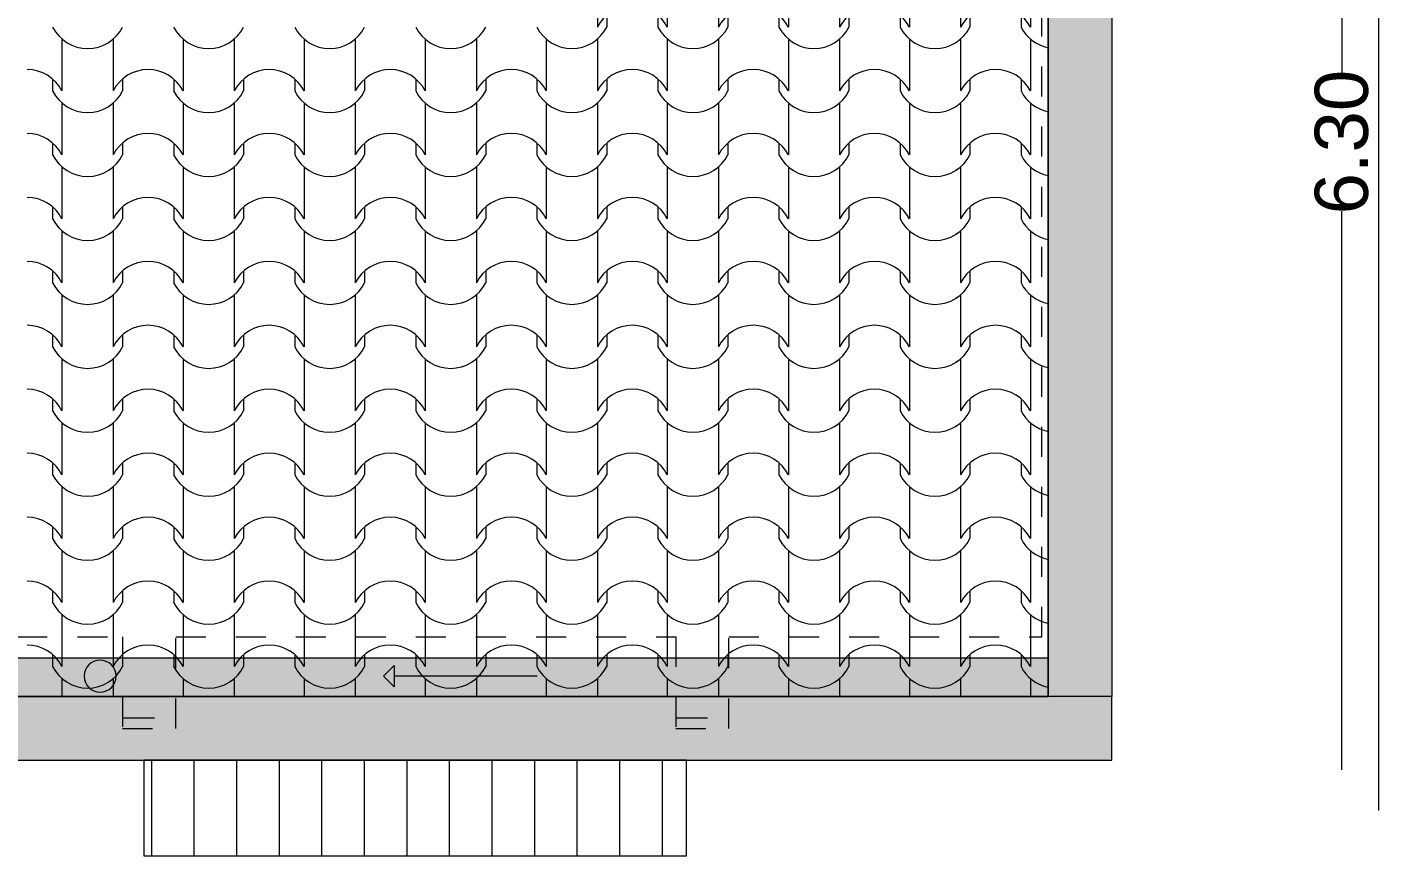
# Model space of a CAD drawing. Header units: feet. Extents: x 2791058 to 2855058, y -67651 to -26651.
# Drawn here: x 2832268 to 2838622, y -56573 to -52675 of the extents above; entities that cross this region are included whole.
import ezdxf

# ---------------------------------------------------------------- set-up
doc = ezdxf.new("R2010")
doc.units = ezdxf.units.FT
doc.header["$MEASUREMENT"] = 0
doc.linetypes.add('Dashed', pattern=[282.222223, 141.111112, -141.111112])
doc.linetypes.add('Long Dashed', pattern=[529.166651, 317.499995, -211.666656])
for name, color, linetype in [('Dimensioning - General', 7, 'Continuous'), ('Exterior walls', 7, 'Continuous'), ('Shell - Roof', 7, 'Continuous')]:
    doc.layers.add(name, color=color, linetype=linetype)
for name, color, linetype, lineweight in [('Exterior walls_Pen_No__1', 7, 'Continuous', 0), ('Model Unit - Zone_Pen_No__1', 7, 'Continuous', 0), ('Shell - Roof_Pen_No__1', 7, 'Continuous', 0), ('Shell - Roof_Pen_No__21', 7, 'Continuous', 0), ('Structural - Bearing_Pen_No__1', 7, 'Continuous', 0), ('Structural - Bearing_Pen_No__13', 54, 'Continuous', 0)]:
    doc.layers.add(name, color=color, linetype=linetype, lineweight=lineweight)
for name, color, linetype, lineweight, true_color in [('Exterior walls_Pen_No__85', 7, 'Continuous', 0, 0x80c2ff), ('Structural - Bearing_Pen_No__62', 7, 'Continuous', 0, 0xaaaaaa), ('Structural - Bearing_Pen_No__82', 7, 'Continuous', 0, 0xaaaaaa)]:
    doc.layers.add(name, color=color, linetype=linetype, lineweight=lineweight, true_color=true_color)
doc.styles.add('GENERATED_STYLE_2', font='arial.ttf')

# ---------------------------------------------------------------- blocks, each defined once
blk = doc.blocks.new('*X7', base_point=(2247653.8, -76425))
at = {"layer": 'Structural - Bearing_Pen_No__62', "color": 253, "linetype": 'Continuous', "lineweight": 0, "true_color": 0xaaaaaa}
for p, q in [((2834948.4, -52553.5), (2834948.4, -52675.4)), ((2835276.8, -52553.5), (2835276.8, -52675.4)), ((2835517.3, -52553.5), (2835517.3, -52675.4)), ((2835845.8, -52553.5), (2835845.8, -52675.4)), ((2836086.3, -52553.5), (2836086.3, -52675.4)), ((2836414.8, -52553.5), (2836414.8, -52675.4)), ((2836655.2, -52553.5), (2836655.2, -52675.4)), ((2836983.7, -52553.5), (2836983.7, -52675.4)), ((2834992.4, -52619.4), (2834992.4, -52675.4)), ((2835232.8, -52619.4), (2835232.8, -52675.4)), ((2835561.3, -52619.4), (2835561.3, -52675.4)), ((2835801.8, -52619.4), (2835801.8, -52675.4)), ((2836130.3, -52619.4), (2836130.3, -52675.4)), ((2836370.8, -52619.4), (2836370.8, -52675.4)), ((2836699.2, -52619.4), (2836699.2, -52675.4)), ((2836939.7, -52619.4), (2836939.7, -52675.4)), ((2832432, -52732.2), (2832432, -52854.2)), ((2832672.5, -52732.2), (2832672.5, -52854.2)), ((2833001, -52732.2), (2833001, -52854.2)), ((2833241.5, -52732.2), (2833241.5, -52854.2)), ((2833570, -52732.2), (2833570, -52854.2)), ((2833810.4, -52732.2), (2833810.4, -52854.2)), ((2834138.9, -52732.2), (2834138.9, -52854.2)), ((2834379.4, -52732.2), (2834379.4, -52854.2)), ((2834707.9, -52732.2), (2834707.9, -52854.2)), ((2834948.4, -52732.2), (2834948.4, -52854.2)), ((2835276.8, -52732.2), (2835276.8, -52854.2)), ((2835517.3, -52732.2), (2835517.3, -52854.2)), ((2835845.8, -52732.2), (2835845.8, -52854.2)), ((2836086.3, -52732.2), (2836086.3, -52854.2)), ((2836414.8, -52732.2), (2836414.8, -52854.2)), ((2836655.2, -52732.2), (2836655.2, -52854.2)), ((2836983.7, -52732.2), (2836983.7, -52854.2)), ((2832432, -52854.2), (2832432, -52976.1)), ((2832672.5, -52854.2), (2832672.5, -52976.1)), ((2833001, -52854.2), (2833001, -52976.1)), ((2833241.5, -52854.2), (2833241.5, -52976.1)), ((2833570, -52854.2), (2833570, -52976.1)), ((2833810.4, -52854.2), (2833810.4, -52976.1)), ((2834138.9, -52854.2), (2834138.9, -52976.1)), ((2834379.4, -52854.2), (2834379.4, -52976.1)), ((2834707.9, -52854.2), (2834707.9, -52976.1)), ((2834948.4, -52854.2), (2834948.4, -52976.1)), ((2835276.8, -52854.2), (2835276.8, -52976.1)), ((2835517.3, -52854.2), (2835517.3, -52976.1)), ((2835845.8, -52854.2), (2835845.8, -52976.1)), ((2836086.3, -52854.2), (2836086.3, -52976.1)), ((2836414.8, -52854.2), (2836414.8, -52976.1)), ((2836655.2, -52854.2), (2836655.2, -52976.1)), ((2836983.7, -52854.2), (2836983.7, -52976.1)), ((2832388, -52920.1), (2832388, -52976.1)), ((2832716.5, -52920.1), (2832716.5, -52976.1)), ((2832957, -52920.1), (2832957, -52976.1)), ((2833285.5, -52920.1), (2833285.5, -52976.1)), ((2833526, -52920.1), (2833526, -52976.1)), ((2833854.4, -52920.1), (2833854.4, -52976.1)), ((2834094.9, -52920.1), (2834094.9, -52976.1)), ((2834423.4, -52920.1), (2834423.4, -52976.1)), ((2834663.9, -52920.1), (2834663.9, -52976.1)), ((2834992.4, -52920.1), (2834992.4, -52976.1)), ((2835232.8, -52920.1), (2835232.8, -52976.1)), ((2835561.3, -52920.1), (2835561.3, -52976.1)), ((2835801.8, -52920.1), (2835801.8, -52976.1)), ((2836130.3, -52920.1), (2836130.3, -52976.1)), ((2836370.8, -52920.1), (2836370.8, -52976.1)), ((2836699.2, -52920.1), (2836699.2, -52976.1)), ((2836939.7, -52920.1), (2836939.7, -52976.1)), ((2832432, -53032.9), (2832432, -53154.9)), ((2832672.5, -53032.9), (2832672.5, -53154.9)), ((2833001, -53032.9), (2833001, -53154.9)), ((2833241.5, -53032.9), (2833241.5, -53154.9)), ((2833570, -53032.9), (2833570, -53154.9)), ((2833810.4, -53032.9), (2833810.4, -53154.9)), ((2834138.9, -53032.9), (2834138.9, -53154.9)), ((2834379.4, -53032.9), (2834379.4, -53154.9)), ((2834707.9, -53032.9), (2834707.9, -53154.9)), ((2834948.4, -53032.9), (2834948.4, -53154.9)), ((2835276.8, -53032.9), (2835276.8, -53154.9)), ((2835517.3, -53032.9), (2835517.3, -53154.9)), ((2835845.8, -53032.9), (2835845.8, -53154.9)), ((2836086.3, -53032.9), (2836086.3, -53154.9)), ((2836414.8, -53032.9), (2836414.8, -53154.9)), ((2836655.2, -53032.9), (2836655.2, -53154.9)), ((2836983.7, -53032.9), (2836983.7, -53154.9)), ((2832432, -53154.9), (2832432, -53276.8)), ((2832672.5, -53154.9), (2832672.5, -53276.8)), ((2833001, -53154.9), (2833001, -53276.8)), ((2833241.5, -53154.9), (2833241.5, -53276.8)), ((2833570, -53154.9), (2833570, -53276.8)), ((2833810.4, -53154.9), (2833810.4, -53276.8)), ((2834138.9, -53154.9), (2834138.9, -53276.8)), ((2834379.4, -53154.9), (2834379.4, -53276.8)), ((2834707.9, -53154.9), (2834707.9, -53276.8)), ((2834948.4, -53154.9), (2834948.4, -53276.8)), ((2835276.8, -53154.9), (2835276.8, -53276.8)), ((2835517.3, -53154.9), (2835517.3, -53276.8)), ((2835845.8, -53154.9), (2835845.8, -53276.8)), ((2836086.3, -53154.9), (2836086.3, -53276.8)), ((2836414.8, -53154.9), (2836414.8, -53276.8)), ((2836655.2, -53154.9), (2836655.2, -53276.8)), ((2836983.7, -53154.9), (2836983.7, -53276.8)), ((2832388, -53220.7), (2832388, -53276.8)), ((2832716.5, -53220.7), (2832716.5, -53276.8)), ((2832957, -53220.7), (2832957, -53276.8)), ((2833285.5, -53220.7), (2833285.5, -53276.8)), ((2833526, -53220.7), (2833526, -53276.8)), ((2833854.4, -53220.7), (2833854.4, -53276.8)), ((2834094.9, -53220.7), (2834094.9, -53276.8)), ((2834423.4, -53220.7), (2834423.4, -53276.8)), ((2834663.9, -53220.7), (2834663.9, -53276.8)), ((2834992.4, -53220.7), (2834992.4, -53276.8)), ((2835232.8, -53220.7), (2835232.8, -53276.8)), ((2835561.3, -53220.7), (2835561.3, -53276.8)), ((2835801.8, -53220.7), (2835801.8, -53276.8)), ((2836130.3, -53220.7), (2836130.3, -53276.8)), ((2836370.8, -53220.7), (2836370.8, -53276.8)), ((2836699.2, -53220.7), (2836699.2, -53276.8)), ((2836939.7, -53220.7), (2836939.7, -53276.8)), ((2832432, -53333.6), (2832432, -53455.5)), ((2832672.5, -53333.6), (2832672.5, -53455.5)), ((2833001, -53333.6), (2833001, -53455.5)), ((2833241.5, -53333.6), (2833241.5, -53455.5)), ((2833570, -53333.6), (2833570, -53455.5)), ((2833810.4, -53333.6), (2833810.4, -53455.5)), ((2834138.9, -53333.6), (2834138.9, -53455.5)), ((2834379.4, -53333.6), (2834379.4, -53455.5)), ((2834707.9, -53333.6), (2834707.9, -53455.5)), ((2834948.4, -53333.6), (2834948.4, -53455.5)), ((2835276.8, -53333.6), (2835276.8, -53455.5)), ((2835517.3, -53333.6), (2835517.3, -53455.5)), ((2835845.8, -53333.6), (2835845.8, -53455.5)), ((2836086.3, -53333.6), (2836086.3, -53455.5)), ((2836414.8, -53333.6), (2836414.8, -53455.5)), ((2836655.2, -53333.6), (2836655.2, -53455.5)), ((2836983.7, -53333.6), (2836983.7, -53455.5)), ((2832432, -53455.5), (2832432, -53577.5)), ((2832672.5, -53455.5), (2832672.5, -53577.5)), ((2833001, -53455.5), (2833001, -53577.5)), ((2833241.5, -53455.5), (2833241.5, -53577.5)), ((2833570, -53455.5), (2833570, -53577.5)), ((2833810.4, -53455.5), (2833810.4, -53577.5)), ((2834138.9, -53455.5), (2834138.9, -53577.5)), ((2834379.4, -53455.5), (2834379.4, -53577.5)), ((2834707.9, -53455.5), (2834707.9, -53577.5)), ((2834948.4, -53455.5), (2834948.4, -53577.5)), ((2835276.8, -53455.5), (2835276.8, -53577.5)), ((2835517.3, -53455.5), (2835517.3, -53577.5)), ((2835845.8, -53455.5), (2835845.8, -53577.5)), ((2836086.3, -53455.5), (2836086.3, -53577.5)), ((2836414.8, -53455.5), (2836414.8, -53577.5)), ((2836655.2, -53455.5), (2836655.2, -53577.5)), ((2836983.7, -53455.5), (2836983.7, -53577.5)), ((2832388, -53521.4), (2832388, -53577.5)), ((2832716.5, -53521.4), (2832716.5, -53577.5)), ((2832957, -53521.4), (2832957, -53577.5)), ((2833285.5, -53521.4), (2833285.5, -53577.5)), ((2833526, -53521.4), (2833526, -53577.5)), ((2833854.4, -53521.4), (2833854.4, -53577.5)), ((2834094.9, -53521.4), (2834094.9, -53577.5)), ((2834423.4, -53521.4), (2834423.4, -53577.5)), ((2834663.9, -53521.4), (2834663.9, -53577.5)), ((2834992.4, -53521.4), (2834992.4, -53577.5)), ((2835232.8, -53521.4), (2835232.8, -53577.5)), ((2835561.3, -53521.4), (2835561.3, -53577.5)), ((2835801.8, -53521.4), (2835801.8, -53577.5)), ((2836130.3, -53521.4), (2836130.3, -53577.5)), ((2836370.8, -53521.4), (2836370.8, -53577.5)), ((2836699.2, -53521.4), (2836699.2, -53577.5)), ((2836939.7, -53521.4), (2836939.7, -53577.5)), ((2832432, -53634.3), (2832432, -53756.2)), ((2832672.5, -53634.3), (2832672.5, -53756.2)), ((2833001, -53634.3), (2833001, -53756.2)), ((2833241.5, -53634.3), (2833241.5, -53756.2)), ((2833570, -53634.3), (2833570, -53756.2)), ((2833810.4, -53634.3), (2833810.4, -53756.2)), ((2834138.9, -53634.3), (2834138.9, -53756.2)), ((2834379.4, -53634.3), (2834379.4, -53756.2)), ((2834707.9, -53634.3), (2834707.9, -53756.2)), ((2834948.4, -53634.3), (2834948.4, -53756.2)), ((2835276.8, -53634.3), (2835276.8, -53756.2)), ((2835517.3, -53634.3), (2835517.3, -53756.2)), ((2835845.8, -53634.3), (2835845.8, -53756.2)), ((2836086.3, -53634.3), (2836086.3, -53756.2)), ((2836414.8, -53634.3), (2836414.8, -53756.2)), ((2836655.2, -53634.3), (2836655.2, -53756.2)), ((2836983.7, -53634.3), (2836983.7, -53756.2)), ((2832432, -53756.2), (2832432, -53878.1)), ((2832672.5, -53756.2), (2832672.5, -53878.1)), ((2833001, -53756.2), (2833001, -53878.1)), ((2833241.5, -53756.2), (2833241.5, -53878.1)), ((2833570, -53756.2), (2833570, -53878.1)), ((2833810.4, -53756.2), (2833810.4, -53878.1)), ((2834138.9, -53756.2), (2834138.9, -53878.1)), ((2834379.4, -53756.2), (2834379.4, -53878.1)), ((2834707.9, -53756.2), (2834707.9, -53878.1)), ((2834948.4, -53756.2), (2834948.4, -53878.1)), ((2835276.8, -53756.2), (2835276.8, -53878.1)), ((2835517.3, -53756.2), (2835517.3, -53878.1)), ((2835845.8, -53756.2), (2835845.8, -53878.1)), ((2836086.3, -53756.2), (2836086.3, -53878.1)), ((2836414.8, -53756.2), (2836414.8, -53878.1)), ((2836655.2, -53756.2), (2836655.2, -53878.1)), ((2836983.7, -53756.2), (2836983.7, -53878.1)), ((2832388, -53822.1), (2832388, -53878.1)), ((2832716.5, -53822.1), (2832716.5, -53878.1)), ((2832957, -53822.1), (2832957, -53878.1)), ((2833285.5, -53822.1), (2833285.5, -53878.1)), ((2833526, -53822.1), (2833526, -53878.1)), ((2833854.4, -53822.1), (2833854.4, -53878.1)), ((2834094.9, -53822.1), (2834094.9, -53878.1)), ((2834423.4, -53822.1), (2834423.4, -53878.1)), ((2834663.9, -53822.1), (2834663.9, -53878.1)), ((2834992.4, -53822.1), (2834992.4, -53878.1)), ((2835232.8, -53822.1), (2835232.8, -53878.1)), ((2835561.3, -53822.1), (2835561.3, -53878.1)), ((2835801.8, -53822.1), (2835801.8, -53878.1)), ((2836130.3, -53822.1), (2836130.3, -53878.1)), ((2836370.8, -53822.1), (2836370.8, -53878.1)), ((2836699.2, -53822.1), (2836699.2, -53878.1)), ((2836939.7, -53822.1), (2836939.7, -53878.1)), ((2832432, -53934.9), (2832432, -54056.9)), ((2832672.5, -53934.9), (2832672.5, -54056.9)), ((2833001, -53934.9), (2833001, -54056.9)), ((2833241.5, -53934.9), (2833241.5, -54056.9)), ((2833570, -53934.9), (2833570, -54056.9)), ((2833810.4, -53934.9), (2833810.4, -54056.9)), ((2834138.9, -53934.9), (2834138.9, -54056.9)), ((2834379.4, -53934.9), (2834379.4, -54056.9)), ((2834707.9, -53934.9), (2834707.9, -54056.9)), ((2834948.4, -53934.9), (2834948.4, -54056.9)), ((2835276.8, -53934.9), (2835276.8, -54056.9)), ((2835517.3, -53934.9), (2835517.3, -54056.9)), ((2835845.8, -53934.9), (2835845.8, -54056.9)), ((2836086.3, -53934.9), (2836086.3, -54056.9)), ((2836414.8, -53934.9), (2836414.8, -54056.9)), ((2836655.2, -53934.9), (2836655.2, -54056.9)), ((2836983.7, -53934.9), (2836983.7, -54056.9)), ((2832432, -54056.9), (2832432, -54178.8)), ((2832672.5, -54056.9), (2832672.5, -54178.8)), ((2833001, -54056.9), (2833001, -54178.8)), ((2833241.5, -54056.9), (2833241.5, -54178.8)), ((2833570, -54056.9), (2833570, -54178.8)), ((2833810.4, -54056.9), (2833810.4, -54178.8)), ((2834138.9, -54056.9), (2834138.9, -54178.8)), ((2834379.4, -54056.9), (2834379.4, -54178.8)), ((2834707.9, -54056.9), (2834707.9, -54178.8)), ((2834948.4, -54056.9), (2834948.4, -54178.8)), ((2835276.8, -54056.9), (2835276.8, -54178.8)), ((2835517.3, -54056.9), (2835517.3, -54178.8)), ((2835845.8, -54056.9), (2835845.8, -54178.8)), ((2836086.3, -54056.9), (2836086.3, -54178.8)), ((2836414.8, -54056.9), (2836414.8, -54178.8)), ((2836655.2, -54056.9), (2836655.2, -54178.8)), ((2836983.7, -54056.9), (2836983.7, -54178.8)), ((2832388, -54122.8), (2832388, -54178.8)), ((2832716.5, -54122.8), (2832716.5, -54178.8)), ((2832957, -54122.8), (2832957, -54178.8)), ((2833285.5, -54122.8), (2833285.5, -54178.8)), ((2833526, -54122.8), (2833526, -54178.8)), ((2833854.4, -54122.8), (2833854.4, -54178.8)), ((2834094.9, -54122.8), (2834094.9, -54178.8)), ((2834423.4, -54122.8), (2834423.4, -54178.8)), ((2834663.9, -54122.8), (2834663.9, -54178.8)), ((2834992.4, -54122.8), (2834992.4, -54178.8)), ((2835232.8, -54122.8), (2835232.8, -54178.8)), ((2835561.3, -54122.8), (2835561.3, -54178.8)), ((2835801.8, -54122.8), (2835801.8, -54178.8)), ((2836130.3, -54122.8), (2836130.3, -54178.8)), ((2836370.8, -54122.8), (2836370.8, -54178.8)), ((2836699.2, -54122.8), (2836699.2, -54178.8)), ((2836939.7, -54122.8), (2836939.7, -54178.8)), ((2832432, -54235.6), (2832432, -54357.5)), ((2832672.5, -54235.6), (2832672.5, -54357.5)), ((2833001, -54235.6), (2833001, -54357.5)), ((2833241.5, -54235.6), (2833241.5, -54357.5)), ((2833570, -54235.6), (2833570, -54357.5)), ((2833810.4, -54235.6), (2833810.4, -54357.5)), ((2834138.9, -54235.6), (2834138.9, -54357.5)), ((2834379.4, -54235.6), (2834379.4, -54357.5)), ((2834707.9, -54235.6), (2834707.9, -54357.5)), ((2834948.4, -54235.6), (2834948.4, -54357.5)), ((2835276.8, -54235.6), (2835276.8, -54357.5)), ((2835517.3, -54235.6), (2835517.3, -54357.5)), ((2835845.8, -54235.6), (2835845.8, -54357.5)), ((2836086.3, -54235.6), (2836086.3, -54357.5)), ((2836414.8, -54235.6), (2836414.8, -54357.5)), ((2836655.2, -54235.6), (2836655.2, -54357.5)), ((2836983.7, -54235.6), (2836983.7, -54357.5)), ((2832432, -54357.5), (2832432, -54479.5)), ((2832672.5, -54357.5), (2832672.5, -54479.5)), ((2833001, -54357.5), (2833001, -54479.5)), ((2833241.5, -54357.5), (2833241.5, -54479.5)), ((2833570, -54357.5), (2833570, -54479.5)), ((2833810.4, -54357.5), (2833810.4, -54479.5)), ((2834138.9, -54357.5), (2834138.9, -54479.5)), ((2834379.4, -54357.5), (2834379.4, -54479.5)), ((2834707.9, -54357.5), (2834707.9, -54479.5)), ((2834948.4, -54357.5), (2834948.4, -54479.5)), ((2835276.8, -54357.5), (2835276.8, -54479.5)), ((2835517.3, -54357.5), (2835517.3, -54479.5)), ((2835845.8, -54357.5), (2835845.8, -54479.5)), ((2836086.3, -54357.5), (2836086.3, -54479.5)), ((2836414.8, -54357.5), (2836414.8, -54479.5)), ((2836655.2, -54357.5), (2836655.2, -54479.5)), ((2836983.7, -54357.5), (2836983.7, -54479.5)), ((2832388, -54423.4), (2832388, -54479.5)), ((2832716.5, -54423.4), (2832716.5, -54479.5)), ((2832957, -54423.4), (2832957, -54479.5)), ((2833285.5, -54423.4), (2833285.5, -54479.5)), ((2833526, -54423.4), (2833526, -54479.5)), ((2833854.4, -54423.4), (2833854.4, -54479.5)), ((2834094.9, -54423.4), (2834094.9, -54479.5)), ((2834423.4, -54423.4), (2834423.4, -54479.5)), ((2834663.9, -54423.4), (2834663.9, -54479.5)), ((2834992.4, -54423.4), (2834992.4, -54479.5)), ((2835232.8, -54423.4), (2835232.8, -54479.5)), ((2835561.3, -54423.4), (2835561.3, -54479.5)), ((2835801.8, -54423.4), (2835801.8, -54479.5)), ((2836130.3, -54423.4), (2836130.3, -54479.5)), ((2836370.8, -54423.4), (2836370.8, -54479.5)), ((2836699.2, -54423.4), (2836699.2, -54479.5)), ((2836939.7, -54423.4), (2836939.7, -54479.5)), ((2832432, -54536.3), (2832432, -54658.2)), ((2832672.5, -54536.3), (2832672.5, -54658.2)), ((2833001, -54536.3), (2833001, -54658.2)), ((2833241.5, -54536.3), (2833241.5, -54658.2)), ((2833570, -54536.3), (2833570, -54658.2)), ((2833810.4, -54536.3), (2833810.4, -54658.2)), ((2834138.9, -54536.3), (2834138.9, -54658.2)), ((2834379.4, -54536.3), (2834379.4, -54658.2)), ((2834707.9, -54536.3), (2834707.9, -54658.2)), ((2834948.4, -54536.3), (2834948.4, -54658.2)), ((2835276.8, -54536.3), (2835276.8, -54658.2)), ((2835517.3, -54536.3), (2835517.3, -54658.2)), ((2835845.8, -54536.3), (2835845.8, -54658.2)), ((2836086.3, -54536.3), (2836086.3, -54658.2)), ((2836414.8, -54536.3), (2836414.8, -54658.2)), ((2836655.2, -54536.3), (2836655.2, -54658.2)), ((2836983.7, -54536.3), (2836983.7, -54658.2)), ((2832432, -54658.2), (2832432, -54780.2)), ((2832672.5, -54658.2), (2832672.5, -54780.2)), ((2833001, -54658.2), (2833001, -54780.2)), ((2833241.5, -54658.2), (2833241.5, -54780.2)), ((2833570, -54658.2), (2833570, -54780.2)), ((2833810.4, -54658.2), (2833810.4, -54780.2)), ((2834138.9, -54658.2), (2834138.9, -54780.2)), ((2834379.4, -54658.2), (2834379.4, -54780.2)), ((2834707.9, -54658.2), (2834707.9, -54780.2)), ((2834948.4, -54658.2), (2834948.4, -54780.2)), ((2835276.8, -54658.2), (2835276.8, -54780.2)), ((2835517.3, -54658.2), (2835517.3, -54780.2)), ((2835845.8, -54658.2), (2835845.8, -54780.2)), ((2836086.3, -54658.2), (2836086.3, -54780.2)), ((2836414.8, -54658.2), (2836414.8, -54780.2)), ((2836655.2, -54658.2), (2836655.2, -54780.2)), ((2836983.7, -54658.2), (2836983.7, -54780.2)), ((2832388, -54724.1), (2832388, -54780.2)), ((2832716.5, -54724.1), (2832716.5, -54780.2)), ((2832957, -54724.1), (2832957, -54780.2)), ((2833285.5, -54724.1), (2833285.5, -54780.2)), ((2833526, -54724.1), (2833526, -54780.2)), ((2833854.4, -54724.1), (2833854.4, -54780.2)), ((2834094.9, -54724.1), (2834094.9, -54780.2)), ((2834423.4, -54724.1), (2834423.4, -54780.2)), ((2834663.9, -54724.1), (2834663.9, -54780.2)), ((2834992.4, -54724.1), (2834992.4, -54780.2)), ((2835232.8, -54724.1), (2835232.8, -54780.2)), ((2835561.3, -54724.1), (2835561.3, -54780.2)), ((2835801.8, -54724.1), (2835801.8, -54780.2)), ((2836130.3, -54724.1), (2836130.3, -54780.2)), ((2836370.8, -54724.1), (2836370.8, -54780.2)), ((2836699.2, -54724.1), (2836699.2, -54780.2)), ((2836939.7, -54724.1), (2836939.7, -54780.2)), ((2832432, -54836.9), (2832432, -54958.9)), ((2832672.5, -54836.9), (2832672.5, -54958.9)), ((2833001, -54836.9), (2833001, -54958.9)), ((2833241.5, -54836.9), (2833241.5, -54958.9)), ((2833570, -54836.9), (2833570, -54958.9)), ((2833810.4, -54836.9), (2833810.4, -54958.9)), ((2834138.9, -54836.9), (2834138.9, -54958.9)), ((2834379.4, -54836.9), (2834379.4, -54958.9)), ((2834707.9, -54836.9), (2834707.9, -54958.9)), ((2834948.4, -54836.9), (2834948.4, -54958.9)), ((2835276.8, -54836.9), (2835276.8, -54958.9)), ((2835517.3, -54836.9), (2835517.3, -54958.9)), ((2835845.8, -54836.9), (2835845.8, -54958.9)), ((2836086.3, -54836.9), (2836086.3, -54958.9)), ((2836414.8, -54836.9), (2836414.8, -54958.9)), ((2836655.2, -54836.9), (2836655.2, -54958.9)), ((2836983.7, -54836.9), (2836983.7, -54958.9)), ((2832432, -54958.9), (2832432, -55080.8)), ((2832672.5, -54958.9), (2832672.5, -55080.8)), ((2833001, -54958.9), (2833001, -55080.8)), ((2833241.5, -54958.9), (2833241.5, -55080.8)), ((2833570, -54958.9), (2833570, -55080.8)), ((2833810.4, -54958.9), (2833810.4, -55080.8)), ((2834138.9, -54958.9), (2834138.9, -55080.8)), ((2834379.4, -54958.9), (2834379.4, -55080.8)), ((2834707.9, -54958.9), (2834707.9, -55080.8)), ((2834948.4, -54958.9), (2834948.4, -55080.8)), ((2835276.8, -54958.9), (2835276.8, -55080.8)), ((2835517.3, -54958.9), (2835517.3, -55080.8)), ((2835845.8, -54958.9), (2835845.8, -55080.8)), ((2836086.3, -54958.9), (2836086.3, -55080.8)), ((2836414.8, -54958.9), (2836414.8, -55080.8)), ((2836655.2, -54958.9), (2836655.2, -55080.8)), ((2836983.7, -54958.9), (2836983.7, -55080.8)), ((2832388, -55024.8), (2832388, -55080.8)), ((2832716.5, -55024.8), (2832716.5, -55080.8)), ((2832957, -55024.8), (2832957, -55080.8)), ((2833285.5, -55024.8), (2833285.5, -55080.8)), ((2833526, -55024.8), (2833526, -55080.8)), ((2833854.4, -55024.8), (2833854.4, -55080.8)), ((2834094.9, -55024.8), (2834094.9, -55080.8)), ((2834423.4, -55024.8), (2834423.4, -55080.8)), ((2834663.9, -55024.8), (2834663.9, -55080.8)), ((2834992.4, -55024.8), (2834992.4, -55080.8)), ((2835232.8, -55024.8), (2835232.8, -55080.8)), ((2835561.3, -55024.8), (2835561.3, -55080.8)), ((2835801.8, -55024.8), (2835801.8, -55080.8)), ((2836130.3, -55024.8), (2836130.3, -55080.8)), ((2836370.8, -55024.8), (2836370.8, -55080.8)), ((2836699.2, -55024.8), (2836699.2, -55080.8)), ((2836939.7, -55024.8), (2836939.7, -55080.8)), ((2832432, -55137.6), (2832432, -55259.6)), ((2832672.5, -55137.6), (2832672.5, -55259.6)), ((2833001, -55137.6), (2833001, -55259.6)), ((2833241.5, -55137.6), (2833241.5, -55259.6)), ((2833570, -55137.6), (2833570, -55259.6)), ((2833810.4, -55137.6), (2833810.4, -55259.6)), ((2834138.9, -55137.6), (2834138.9, -55259.6)), ((2834379.4, -55137.6), (2834379.4, -55259.6)), ((2834707.9, -55137.6), (2834707.9, -55259.6)), ((2834948.4, -55137.6), (2834948.4, -55259.6)), ((2835276.8, -55137.6), (2835276.8, -55259.6)), ((2835517.3, -55137.6), (2835517.3, -55259.6)), ((2835845.8, -55137.6), (2835845.8, -55259.6)), ((2836086.3, -55137.6), (2836086.3, -55259.6)), ((2836414.8, -55137.6), (2836414.8, -55259.6)), ((2836655.2, -55137.6), (2836655.2, -55259.6)), ((2836983.7, -55137.6), (2836983.7, -55259.6)), ((2832432, -55259.6), (2832432, -55381.5)), ((2832672.5, -55259.6), (2832672.5, -55381.5)), ((2833001, -55259.6), (2833001, -55381.5)), ((2833241.5, -55259.6), (2833241.5, -55381.5)), ((2833570, -55259.6), (2833570, -55381.5)), ((2833810.4, -55259.6), (2833810.4, -55381.5)), ((2834138.9, -55259.6), (2834138.9, -55381.5)), ((2834379.4, -55259.6), (2834379.4, -55381.5)), ((2834707.9, -55259.6), (2834707.9, -55381.5)), ((2834948.4, -55259.6), (2834948.4, -55381.5)), ((2835276.8, -55259.6), (2835276.8, -55381.5)), ((2835517.3, -55259.6), (2835517.3, -55381.5)), ((2835845.8, -55259.6), (2835845.8, -55381.5)), ((2836086.3, -55259.6), (2836086.3, -55381.5)), ((2836414.8, -55259.6), (2836414.8, -55381.5)), ((2836655.2, -55259.6), (2836655.2, -55381.5)), ((2836983.7, -55259.6), (2836983.7, -55381.5)), ((2832388, -55325.4), (2832388, -55381.5)), ((2832716.5, -55325.4), (2832716.5, -55381.5)), ((2832957, -55325.4), (2832957, -55381.5)), ((2833285.5, -55325.4), (2833285.5, -55381.5)), ((2833526, -55325.4), (2833526, -55381.5)), ((2833854.4, -55325.4), (2833854.4, -55381.5)), ((2834094.9, -55325.4), (2834094.9, -55381.5)), ((2834423.4, -55325.4), (2834423.4, -55381.5)), ((2834663.9, -55325.4), (2834663.9, -55381.5)), ((2834992.4, -55325.4), (2834992.4, -55381.5)), ((2835232.8, -55325.4), (2835232.8, -55381.5)), ((2835561.3, -55325.4), (2835561.3, -55381.5)), ((2835801.8, -55325.4), (2835801.8, -55381.5)), ((2836130.3, -55325.4), (2836130.3, -55381.5)), ((2836370.8, -55325.4), (2836370.8, -55381.5)), ((2836699.2, -55325.4), (2836699.2, -55381.5)), ((2836939.7, -55325.4), (2836939.7, -55381.5)), ((2832432, -55438.3), (2832432, -55560.2)), ((2832672.5, -55438.3), (2832672.5, -55560.2)), ((2833001, -55438.3), (2833001, -55560.2)), ((2833241.5, -55438.3), (2833241.5, -55560.2)), ((2833570, -55438.3), (2833570, -55560.2)), ((2833810.4, -55438.3), (2833810.4, -55560.2)), ((2834138.9, -55438.3), (2834138.9, -55560.2)), ((2834379.4, -55438.3), (2834379.4, -55560.2)), ((2834707.9, -55438.3), (2834707.9, -55560.2)), ((2834948.4, -55438.3), (2834948.4, -55560.2)), ((2835276.8, -55438.3), (2835276.8, -55560.2)), ((2835517.3, -55438.3), (2835517.3, -55560.2)), ((2835845.8, -55438.3), (2835845.8, -55560.2)), ((2836086.3, -55438.3), (2836086.3, -55560.2)), ((2836414.8, -55438.3), (2836414.8, -55560.2)), ((2836655.2, -55438.3), (2836655.2, -55560.2)), ((2836983.7, -55438.3), (2836983.7, -55560.2)), ((2832432, -55560.2), (2832432, -55682.2)), ((2832672.5, -55560.2), (2832672.5, -55682.2)), ((2833001, -55560.2), (2833001, -55682.2)), ((2833241.5, -55560.2), (2833241.5, -55682.2)), ((2833570, -55560.2), (2833570, -55682.2)), ((2833810.4, -55560.2), (2833810.4, -55682.2)), ((2834138.9, -55560.2), (2834138.9, -55682.2)), ((2834379.4, -55560.2), (2834379.4, -55682.2)), ((2834707.9, -55560.2), (2834707.9, -55682.2)), ((2834948.4, -55560.2), (2834948.4, -55682.2)), ((2835276.8, -55560.2), (2835276.8, -55682.2)), ((2835517.3, -55560.2), (2835517.3, -55682.2)), ((2835845.8, -55560.2), (2835845.8, -55682.2)), ((2836086.3, -55560.2), (2836086.3, -55682.2)), ((2836414.8, -55560.2), (2836414.8, -55682.2)), ((2836655.2, -55560.2), (2836655.2, -55682.2)), ((2836983.7, -55560.2), (2836983.7, -55682.2)), ((2832388, -55626.1), (2832388, -55682.2)), ((2832716.5, -55626.1), (2832716.5, -55682.2)), ((2832957, -55626.1), (2832957, -55682.2)), ((2833285.5, -55626.1), (2833285.5, -55682.2)), ((2833526, -55626.1), (2833526, -55682.2)), ((2833854.4, -55626.1), (2833854.4, -55682.2)), ((2834094.9, -55626.1), (2834094.9, -55682.2)), ((2834423.4, -55626.1), (2834423.4, -55682.2)), ((2834663.9, -55626.1), (2834663.9, -55682.2)), ((2834992.4, -55626.1), (2834992.4, -55682.2)), ((2835232.8, -55626.1), (2835232.8, -55682.2)), ((2835561.3, -55626.1), (2835561.3, -55682.2)), ((2835801.8, -55626.1), (2835801.8, -55682.2)), ((2836130.3, -55626.1), (2836130.3, -55682.2)), ((2836370.8, -55626.1), (2836370.8, -55682.2)), ((2836699.2, -55626.1), (2836699.2, -55682.2)), ((2836939.7, -55626.1), (2836939.7, -55682.2)), ((2832432, -55739), (2832432, -55822.7)), ((2832672.5, -55739), (2832672.5, -55822.7)), ((2833001, -55739), (2833001, -55822.7)), ((2833241.5, -55739), (2833241.5, -55822.7)), ((2833570, -55739), (2833570, -55822.7)), ((2833810.4, -55739), (2833810.4, -55822.7)), ((2834138.9, -55739), (2834138.9, -55822.7)), ((2834379.4, -55739), (2834379.4, -55822.7)), ((2834707.9, -55739), (2834707.9, -55822.7)), ((2834948.4, -55739), (2834948.4, -55822.7)), ((2835276.8, -55739), (2835276.8, -55822.7)), ((2835517.3, -55739), (2835517.3, -55822.7)), ((2835845.8, -55739), (2835845.8, -55822.7)), ((2836086.3, -55739), (2836086.3, -55822.7)), ((2836414.8, -55739), (2836414.8, -55822.7)), ((2836655.2, -55739), (2836655.2, -55822.7)), ((2836983.7, -55739), (2836983.7, -55822.7))]:
    blk.add_line(p, q, dxfattribs=at)
for centre, radius, start, end in [((2835113.2, -52759.4), 184.9, 90.17051, 153.01148), ((2835112.1, -52759.4), 184.9, 26.98852, 89.82949), ((2835682.1, -52759.4), 184.9, 90.17051, 153.01148), ((2835681, -52759.4), 184.9, 26.98852, 89.82949), ((2836251.1, -52759.4), 184.9, 90.17051, 153.01148), ((2836250, -52759.4), 184.9, 26.98852, 89.82949), ((2836820, -52759.4), 184.9, 90.17051, 153.01148), ((2836818.9, -52759.4), 184.9, 26.98852, 89.82949), ((2832552.3, -52592.8), 183.9, 206.70438, 333.29562), ((2833121.2, -52592.8), 183.9, 206.70438, 333.29562), ((2833690.2, -52592.8), 183.9, 206.70438, 333.29562), ((2834259.2, -52592.8), 183.9, 206.70438, 333.29562), ((2834828.1, -52592.8), 183.9, 206.70438, 333.29562), ((2835397.1, -52592.8), 183.9, 206.70438, 333.29562), ((2835966, -52592.8), 183.9, 206.70438, 333.29562), ((2836535, -52592.8), 183.9, 206.70438, 333.29562), ((2837104, -52592.8), 183.9, 206.70438, 258.22866), ((2832267.3, -53060), 184.9, 26.98852, 89.82949), ((2832837.3, -53060), 184.9, 90.17051, 153.01148), ((2832836.2, -53060), 184.9, 26.98852, 89.82949), ((2833406.3, -53060), 184.9, 90.17051, 153.01148), ((2833405.2, -53060), 184.9, 26.98852, 89.82949), ((2833975.2, -53060), 184.9, 90.17051, 153.01148), ((2833974.1, -53060), 184.9, 26.98852, 89.82949), ((2834544.2, -53060), 184.9, 90.17051, 153.01148), ((2834543.1, -53060), 184.9, 26.98852, 89.82949), ((2835113.2, -53060), 184.9, 90.17051, 153.01148), ((2835112.1, -53060), 184.9, 26.98852, 89.82949), ((2835682.1, -53060), 184.9, 90.17051, 153.01148), ((2835681, -53060), 184.9, 26.98852, 89.82949), ((2836251.1, -53060), 184.9, 90.17051, 153.01148), ((2836250, -53060), 184.9, 26.98852, 89.82949), ((2836820, -53060), 184.9, 90.17051, 153.01148), ((2836818.9, -53060), 184.9, 26.98852, 89.82949), ((2832552.3, -52893.5), 183.9, 206.70438, 333.29562), ((2833121.2, -52893.5), 183.9, 206.70438, 333.29562), ((2833690.2, -52893.5), 183.9, 206.70438, 333.29562), ((2834259.2, -52893.5), 183.9, 206.70438, 333.29562), ((2834828.1, -52893.5), 183.9, 206.70438, 333.29562), ((2835397.1, -52893.5), 183.9, 206.70438, 333.29562), ((2835966, -52893.5), 183.9, 206.70438, 333.29562), ((2836535, -52893.5), 183.9, 206.70438, 333.29562), ((2837104, -52893.5), 183.9, 206.70438, 258.22866), ((2832267.3, -53360.7), 184.9, 26.98852, 89.82949), ((2832837.3, -53360.7), 184.9, 90.17051, 153.01148), ((2832836.2, -53360.7), 184.9, 26.98852, 89.82949), ((2833406.3, -53360.7), 184.9, 90.17051, 153.01148), ((2833405.2, -53360.7), 184.9, 26.98852, 89.82949), ((2833975.2, -53360.7), 184.9, 90.17051, 153.01148), ((2833974.1, -53360.7), 184.9, 26.98852, 89.82949), ((2834544.2, -53360.7), 184.9, 90.17051, 153.01148), ((2834543.1, -53360.7), 184.9, 26.98852, 89.82949), ((2835113.2, -53360.7), 184.9, 90.17051, 153.01148), ((2835112.1, -53360.7), 184.9, 26.98852, 89.82949), ((2835682.1, -53360.7), 184.9, 90.17051, 153.01148), ((2835681, -53360.7), 184.9, 26.98852, 89.82949), ((2836251.1, -53360.7), 184.9, 90.17051, 153.01148), ((2836250, -53360.7), 184.9, 26.98852, 89.82949), ((2836820, -53360.7), 184.9, 90.17051, 153.01148), ((2836818.9, -53360.7), 184.9, 26.98852, 89.82949), ((2832552.3, -53194.2), 183.9, 206.70438, 333.29562), ((2833121.2, -53194.2), 183.9, 206.70438, 333.29562), ((2833690.2, -53194.2), 183.9, 206.70438, 333.29562), ((2834259.2, -53194.2), 183.9, 206.70438, 333.29562), ((2834828.1, -53194.2), 183.9, 206.70438, 333.29562), ((2835397.1, -53194.2), 183.9, 206.70438, 333.29562), ((2835966, -53194.2), 183.9, 206.70438, 333.29562), ((2836535, -53194.2), 183.9, 206.70438, 333.29562), ((2837104, -53194.2), 183.9, 206.70438, 258.22866), ((2832267.3, -53661.4), 184.9, 26.98852, 89.82949), ((2832837.3, -53661.4), 184.9, 90.17051, 153.01148), ((2832836.2, -53661.4), 184.9, 26.98852, 89.82949), ((2833406.3, -53661.4), 184.9, 90.17051, 153.01148), ((2833405.2, -53661.4), 184.9, 26.98852, 89.82949), ((2833975.2, -53661.4), 184.9, 90.17051, 153.01148), ((2833974.1, -53661.4), 184.9, 26.98852, 89.82949), ((2834544.2, -53661.4), 184.9, 90.17051, 153.01148), ((2834543.1, -53661.4), 184.9, 26.98852, 89.82949), ((2835113.2, -53661.4), 184.9, 90.17051, 153.01148), ((2835112.1, -53661.4), 184.9, 26.98852, 89.82949), ((2835682.1, -53661.4), 184.9, 90.17051, 153.01148), ((2835681, -53661.4), 184.9, 26.98852, 89.82949), ((2836251.1, -53661.4), 184.9, 90.17051, 153.01148), ((2836250, -53661.4), 184.9, 26.98852, 89.82949), ((2836820, -53661.4), 184.9, 90.17051, 153.01148), ((2836818.9, -53661.4), 184.9, 26.98852, 89.82949), ((2832552.3, -53494.8), 183.9, 206.70438, 333.29562), ((2833121.2, -53494.8), 183.9, 206.70438, 333.29562), ((2833690.2, -53494.8), 183.9, 206.70438, 333.29562), ((2834259.2, -53494.8), 183.9, 206.70438, 333.29562), ((2834828.1, -53494.8), 183.9, 206.70438, 333.29562), ((2835397.1, -53494.8), 183.9, 206.70438, 333.29562), ((2835966, -53494.8), 183.9, 206.70438, 333.29562), ((2836535, -53494.8), 183.9, 206.70438, 333.29562), ((2837104, -53494.8), 183.9, 206.70438, 258.22866), ((2832267.3, -53962.1), 184.9, 26.98852, 89.82949), ((2832837.3, -53962.1), 184.9, 90.17051, 153.01148), ((2832836.2, -53962.1), 184.9, 26.98852, 89.82949), ((2833406.3, -53962.1), 184.9, 90.17051, 153.01148), ((2833405.2, -53962.1), 184.9, 26.98852, 89.82949), ((2833975.2, -53962.1), 184.9, 90.17051, 153.01148), ((2833974.1, -53962.1), 184.9, 26.98852, 89.82949), ((2834544.2, -53962.1), 184.9, 90.17051, 153.01148), ((2834543.1, -53962.1), 184.9, 26.98852, 89.82949), ((2835113.2, -53962.1), 184.9, 90.17051, 153.01148), ((2835112.1, -53962.1), 184.9, 26.98852, 89.82949), ((2835682.1, -53962.1), 184.9, 90.17051, 153.01148), ((2835681, -53962.1), 184.9, 26.98852, 89.82949), ((2836251.1, -53962.1), 184.9, 90.17051, 153.01148), ((2836250, -53962.1), 184.9, 26.98852, 89.82949), ((2836820, -53962.1), 184.9, 90.17051, 153.01148), ((2836818.9, -53962.1), 184.9, 26.98852, 89.82949), ((2832552.3, -53795.5), 183.9, 206.70438, 333.29562), ((2833121.2, -53795.5), 183.9, 206.70438, 333.29562), ((2833690.2, -53795.5), 183.9, 206.70438, 333.29562), ((2834259.2, -53795.5), 183.9, 206.70438, 333.29562), ((2834828.1, -53795.5), 183.9, 206.70438, 333.29562), ((2835397.1, -53795.5), 183.9, 206.70438, 333.29562), ((2835966, -53795.5), 183.9, 206.70438, 333.29562), ((2836535, -53795.5), 183.9, 206.70438, 333.29562), ((2837104, -53795.5), 183.9, 206.70438, 258.22866), ((2832267.3, -54262.7), 184.9, 26.98852, 89.82949), ((2832837.3, -54262.7), 184.9, 90.17051, 153.01148), ((2832836.2, -54262.7), 184.9, 26.98852, 89.82949), ((2833406.3, -54262.7), 184.9, 90.17051, 153.01148), ((2833405.2, -54262.7), 184.9, 26.98852, 89.82949), ((2833975.2, -54262.7), 184.9, 90.17051, 153.01148), ((2833974.1, -54262.7), 184.9, 26.98852, 89.82949), ((2834544.2, -54262.7), 184.9, 90.17051, 153.01148), ((2834543.1, -54262.7), 184.9, 26.98852, 89.82949), ((2835113.2, -54262.7), 184.9, 90.17051, 153.01148), ((2835112.1, -54262.7), 184.9, 26.98852, 89.82949), ((2835682.1, -54262.7), 184.9, 90.17051, 153.01148), ((2835681, -54262.7), 184.9, 26.98852, 89.82949), ((2836251.1, -54262.7), 184.9, 90.17051, 153.01148), ((2836250, -54262.7), 184.9, 26.98852, 89.82949), ((2836820, -54262.7), 184.9, 90.17051, 153.01148), ((2836818.9, -54262.7), 184.9, 26.98852, 89.82949), ((2832552.3, -54096.2), 183.9, 206.70438, 333.29562), ((2833121.2, -54096.2), 183.9, 206.70438, 333.29562), ((2833690.2, -54096.2), 183.9, 206.70438, 333.29562), ((2834259.2, -54096.2), 183.9, 206.70438, 333.29562), ((2834828.1, -54096.2), 183.9, 206.70438, 333.29562), ((2835397.1, -54096.2), 183.9, 206.70438, 333.29562), ((2835966, -54096.2), 183.9, 206.70438, 333.29562), ((2836535, -54096.2), 183.9, 206.70438, 333.29562), ((2837104, -54096.2), 183.9, 206.70438, 258.22866), ((2832267.3, -54563.4), 184.9, 26.98852, 89.82949), ((2832837.3, -54563.4), 184.9, 90.17051, 153.01148), ((2832836.2, -54563.4), 184.9, 26.98852, 89.82949), ((2833406.3, -54563.4), 184.9, 90.17051, 153.01148), ((2833405.2, -54563.4), 184.9, 26.98852, 89.82949), ((2833975.2, -54563.4), 184.9, 90.17051, 153.01148), ((2833974.1, -54563.4), 184.9, 26.98852, 89.82949), ((2834544.2, -54563.4), 184.9, 90.17051, 153.01148), ((2834543.1, -54563.4), 184.9, 26.98852, 89.82949), ((2835113.2, -54563.4), 184.9, 90.17051, 153.01148), ((2835112.1, -54563.4), 184.9, 26.98852, 89.82949), ((2835682.1, -54563.4), 184.9, 90.17051, 153.01148), ((2835681, -54563.4), 184.9, 26.98852, 89.82949), ((2836251.1, -54563.4), 184.9, 90.17051, 153.01148), ((2836250, -54563.4), 184.9, 26.98852, 89.82949), ((2836820, -54563.4), 184.9, 90.17051, 153.01148), ((2836818.9, -54563.4), 184.9, 26.98852, 89.82949), ((2832552.3, -54396.9), 183.9, 206.70438, 333.29562), ((2833121.2, -54396.9), 183.9, 206.70438, 333.29562), ((2833690.2, -54396.9), 183.9, 206.70438, 333.29562), ((2834259.2, -54396.9), 183.9, 206.70438, 333.29562), ((2834828.1, -54396.9), 183.9, 206.70438, 333.29562), ((2835397.1, -54396.9), 183.9, 206.70438, 333.29562), ((2835966, -54396.9), 183.9, 206.70438, 333.29562), ((2836535, -54396.9), 183.9, 206.70438, 333.29562), ((2837104, -54396.9), 183.9, 206.70438, 258.22866), ((2832267.3, -54864.1), 184.9, 26.98852, 89.82949), ((2832837.3, -54864.1), 184.9, 90.17051, 153.01148), ((2832836.2, -54864.1), 184.9, 26.98852, 89.82949), ((2833406.3, -54864.1), 184.9, 90.17051, 153.01148), ((2833405.2, -54864.1), 184.9, 26.98852, 89.82949), ((2833975.2, -54864.1), 184.9, 90.17051, 153.01148), ((2833974.1, -54864.1), 184.9, 26.98852, 89.82949), ((2834544.2, -54864.1), 184.9, 90.17051, 153.01148), ((2834543.1, -54864.1), 184.9, 26.98852, 89.82949), ((2835113.2, -54864.1), 184.9, 90.17051, 153.01148), ((2835112.1, -54864.1), 184.9, 26.98852, 89.82949), ((2835682.1, -54864.1), 184.9, 90.17051, 153.01148), ((2835681, -54864.1), 184.9, 26.98852, 89.82949), ((2836251.1, -54864.1), 184.9, 90.17051, 153.01148), ((2836250, -54864.1), 184.9, 26.98852, 89.82949), ((2836820, -54864.1), 184.9, 90.17051, 153.01148), ((2836818.9, -54864.1), 184.9, 26.98852, 89.82949), ((2832552.3, -54697.5), 183.9, 206.70438, 333.29562), ((2833121.2, -54697.5), 183.9, 206.70438, 333.29562), ((2833690.2, -54697.5), 183.9, 206.70438, 333.29562), ((2834259.2, -54697.5), 183.9, 206.70438, 333.29562), ((2834828.1, -54697.5), 183.9, 206.70438, 333.29562), ((2835397.1, -54697.5), 183.9, 206.70438, 333.29562), ((2835966, -54697.5), 183.9, 206.70438, 333.29562), ((2836535, -54697.5), 183.9, 206.70438, 333.29562), ((2837104, -54697.5), 183.9, 206.70438, 258.22866), ((2832267.3, -55164.8), 184.9, 26.98852, 89.82949), ((2832837.3, -55164.8), 184.9, 90.17051, 153.01148), ((2832836.2, -55164.8), 184.9, 26.98852, 89.82949), ((2833406.3, -55164.8), 184.9, 90.17051, 153.01148), ((2833405.2, -55164.8), 184.9, 26.98852, 89.82949), ((2833975.2, -55164.8), 184.9, 90.17051, 153.01148), ((2833974.1, -55164.8), 184.9, 26.98852, 89.82949), ((2834544.2, -55164.8), 184.9, 90.17051, 153.01148), ((2834543.1, -55164.8), 184.9, 26.98852, 89.82949), ((2835113.2, -55164.8), 184.9, 90.17051, 153.01148), ((2835112.1, -55164.8), 184.9, 26.98852, 89.82949), ((2835682.1, -55164.8), 184.9, 90.17051, 153.01148), ((2835681, -55164.8), 184.9, 26.98852, 89.82949), ((2836251.1, -55164.8), 184.9, 90.17051, 153.01148), ((2836250, -55164.8), 184.9, 26.98852, 89.82949), ((2836820, -55164.8), 184.9, 90.17051, 153.01148), ((2836818.9, -55164.8), 184.9, 26.98852, 89.82949), ((2832552.3, -54998.2), 183.9, 206.70438, 333.29562), ((2833121.2, -54998.2), 183.9, 206.70438, 333.29562), ((2833690.2, -54998.2), 183.9, 206.70438, 333.29562), ((2834259.2, -54998.2), 183.9, 206.70438, 333.29562), ((2834828.1, -54998.2), 183.9, 206.70438, 333.29562), ((2835397.1, -54998.2), 183.9, 206.70438, 333.29562), ((2835966, -54998.2), 183.9, 206.70438, 333.29562), ((2836535, -54998.2), 183.9, 206.70438, 333.29562), ((2837104, -54998.2), 183.9, 206.70438, 258.22866), ((2832267.3, -55465.4), 184.9, 26.98852, 89.82949), ((2832837.3, -55465.4), 184.9, 90.17051, 153.01148), ((2832836.2, -55465.4), 184.9, 26.98852, 89.82949), ((2833406.3, -55465.4), 184.9, 90.17051, 153.01148), ((2833405.2, -55465.4), 184.9, 26.98852, 89.82949), ((2833975.2, -55465.4), 184.9, 90.17051, 153.01148), ((2833974.1, -55465.4), 184.9, 26.98852, 89.82949), ((2834544.2, -55465.4), 184.9, 90.17051, 153.01148), ((2834543.1, -55465.4), 184.9, 26.98852, 89.82949), ((2835113.2, -55465.4), 184.9, 90.17051, 153.01148), ((2835112.1, -55465.4), 184.9, 26.98852, 89.82949), ((2835682.1, -55465.4), 184.9, 90.17051, 153.01148), ((2835681, -55465.4), 184.9, 26.98852, 89.82949), ((2836251.1, -55465.4), 184.9, 90.17051, 153.01148), ((2836250, -55465.4), 184.9, 26.98852, 89.82949), ((2836820, -55465.4), 184.9, 90.17051, 153.01148), ((2836818.9, -55465.4), 184.9, 26.98852, 89.82949), ((2832552.3, -55298.9), 183.9, 206.70438, 333.29562), ((2833121.2, -55298.9), 183.9, 206.70438, 333.29562), ((2833690.2, -55298.9), 183.9, 206.70438, 333.29562), ((2834259.2, -55298.9), 183.9, 206.70438, 333.29562), ((2834828.1, -55298.9), 183.9, 206.70438, 333.29562), ((2835397.1, -55298.9), 183.9, 206.70438, 333.29562), ((2835966, -55298.9), 183.9, 206.70438, 333.29562), ((2836535, -55298.9), 183.9, 206.70438, 333.29562), ((2837104, -55298.9), 183.9, 206.70438, 258.22866), ((2832267.3, -55766.1), 184.9, 26.98852, 89.82949), ((2832837.3, -55766.1), 184.9, 90.17051, 153.01148), ((2832836.2, -55766.1), 184.9, 26.98852, 89.82949), ((2833406.3, -55766.1), 184.9, 90.17051, 153.01148), ((2833405.2, -55766.1), 184.9, 26.98852, 89.82949), ((2833975.2, -55766.1), 184.9, 90.17051, 153.01148), ((2833974.1, -55766.1), 184.9, 26.98852, 89.82949), ((2834544.2, -55766.1), 184.9, 90.17051, 153.01148), ((2834543.1, -55766.1), 184.9, 26.98852, 89.82949), ((2835113.2, -55766.1), 184.9, 90.17051, 153.01148), ((2835112.1, -55766.1), 184.9, 26.98852, 89.82949), ((2835682.1, -55766.1), 184.9, 90.17051, 153.01148), ((2835681, -55766.1), 184.9, 26.98852, 89.82949), ((2836251.1, -55766.1), 184.9, 90.17051, 153.01148), ((2836250, -55766.1), 184.9, 26.98852, 89.82949), ((2836820, -55766.1), 184.9, 90.17051, 153.01148), ((2836818.9, -55766.1), 184.9, 26.98852, 89.82949), ((2832552.3, -55599.5), 183.9, 206.70438, 333.29562), ((2833121.2, -55599.5), 183.9, 206.70438, 333.29562), ((2833690.2, -55599.5), 183.9, 206.70438, 333.29562), ((2834259.2, -55599.5), 183.9, 206.70438, 333.29562), ((2834828.1, -55599.5), 183.9, 206.70438, 333.29562), ((2835397.1, -55599.5), 183.9, 206.70438, 333.29562), ((2835966, -55599.5), 183.9, 206.70438, 333.29562), ((2836535, -55599.5), 183.9, 206.70438, 333.29562), ((2837104, -55599.5), 183.9, 206.70438, 258.22866)]:
    blk.add_arc(centre, radius, start, end, dxfattribs=at)
blk = doc.blocks.new('Fill_4', base_point=(2247653.8, -74425))
at = {"layer": 'Structural - Bearing_Pen_No__1', "color": 7, "linetype": 'Continuous', "lineweight": 0}
for p, q in [((2837066.5, -50222.7), (2837066.5, -55822.7)), ((2837066.5, -55822.7), (2821166.5, -55822.7))]:
    blk.add_line(p, q, dxfattribs=at)
at = {"layer": 'Structural - Bearing_Pen_No__62', "color": 253, "linetype": 'Continuous', "lineweight": 0, "true_color": 0xaaaaaa}
blk.add_blockref('*X7', (2247653.8, -76425), dxfattribs=at)
blk = doc.blocks.new('Wall_2', base_point=(2837066.5, -55822.7))
at = {"layer": 'Exterior walls_Pen_No__85', "linetype": 'Continuous', "lineweight": 0, "true_color": 0x80c2ff}
blk.add_hatch(color=151, dxfattribs=at).paths.add_polyline_path([(2837066.5, -55642.7), (2821166.5, -55642.7), (2821166.5, -55822.7), (2837066.5, -55822.7)])
at = {"layer": 'Exterior walls_Pen_No__1', "color": 7, "linetype": 'Continuous', "lineweight": 0, "flags": 128}
for points in [[(2837066.5, -55642.7), (2821166.5, -55642.7)], [(2837066.5, -55822.7), (2837066.5, -55642.7)], [(2821166.5, -55822.7), (2837066.5, -55822.7)]]:
    blk.add_lwpolyline(points, dxfattribs=at)
blk = doc.blocks.new('Line_12', base_point=(2834665, -55727.5))
at = {"layer": 'Shell - Roof', "linetype": 'Continuous', "lineweight": 0, "true_color": 0x000000}
blk.add_hatch(color=18, dxfattribs=at).paths.add_polyline_path([(2833943.1, -55727.5), (2833993.1, -55777.5), (2833993.1, -55677.5)])
at = {"layer": 'Shell - Roof_Pen_No__1', "color": 7, "linetype": 'Continuous', "lineweight": 0}
for p, q in [((2833943.1, -55727.5), (2833993.1, -55677.5)), ((2833993.1, -55677.5), (2833993.1, -55777.5)), ((2833943.1, -55727.5), (2833993.1, -55777.5))]:
    blk.add_line(p, q, dxfattribs=at)
at = {"layer": 'Shell - Roof_Pen_No__21', "color": 7, "linetype": 'Continuous', "lineweight": 0}
blk.add_line((2834665, -55727.5), (2833993.1, -55727.5), dxfattribs=at)

msp = doc.modelspace()

# ---------------------------------------------------------------- hatches: boundary and pattern name
at = {"layer": 'Structural - Bearing_Pen_No__1', "linetype": 'Continuous', "lineweight": 0}
msp.add_hatch(color=7, dxfattribs=at).paths.add_polyline_path([(2832686.2, -55727.2, 1), (2832536.2, -55727.2, 1)])
at = {"layer": 'Structural - Bearing_Pen_No__13', "linetype": 'Continuous', "lineweight": 0}
for points in [[(2837366.5, -55822.7), (2837066.5, -55822.7), (2837066.5, -50222.7), (2837366.5, -50222.7)], [(2820866.5, -55822.7), (2820866.5, -56122.7), (2837366.5, -56122.7), (2837366.5, -55822.7)]]:
    msp.add_hatch(color=54, dxfattribs=at).paths.add_polyline_path(points)
at = {"layer": 'Structural - Bearing_Pen_No__82', "linetype": 'Continuous', "lineweight": 0, "true_color": 0xaaaaaa}
h = msp.add_hatch(dxfattribs=at)
h.set_pattern_fill('SOLDIER_COURSE', color=253, style=0, pattern_type=2)
h.set_pattern_definition([(90, (2247653.82, -76424.97), (-200, 0), [])])
h.paths.add_polyline_path([(2835366.5, -56572.7), (2835366.5, -56122.7), (2832816.5, -56122.7), (2832816.5, -56572.7)])

# ---------------------------------------------------------------- linework, layer by layer
at = {"layer": 'Dimensioning - General', "color": 7, "linetype": 'Continuous', "lineweight": 0}
for p, q in [((2838621.5, -56358.5), (2838621.5, -50058.5)), ((2838446.5, -50248.5), (2838446.5, -52891.4)), ((2838446.5, -56168.5), (2838446.5, -53541.5))]:
    msp.add_line(p, q, dxfattribs=at)
at = {"layer": 'Model Unit - Zone_Pen_No__1', "color": 7, "linetype": 'Dashed', "lineweight": 0}
for p, q in [((2837036.5, -55542.7), (2837036.5, -44452.7)), ((2830246.5, -55542.7), (2832716.5, -55542.7)), ((2832716.5, -55542.7), (2832716.5, -55972.7)), ((2832966.5, -55972.7), (2832966.5, -55542.7)), ((2832966.5, -55542.7), (2835316.5, -55542.7)), ((2835316.5, -55542.7), (2835316.5, -55972.7)), ((2835566.5, -55972.7), (2835566.5, -55542.7)), ((2835566.5, -55542.7), (2837036.5, -55542.7)), ((2832716.5, -55972.7), (2832966.5, -55972.7)), ((2835316.5, -55972.7), (2835566.5, -55972.7))]:
    msp.add_line(p, q, dxfattribs=at)
at = {"layer": 'Model Unit - Zone_Pen_No__1', "color": 7, "linetype": 'Long Dashed', "lineweight": 0}
for p, q in [((2832716.5, -55922.7), (2832866.5, -55922.7)), ((2835316.5, -55922.7), (2835466.5, -55922.7))]:
    msp.add_line(p, q, dxfattribs=at)
at = {"layer": 'Structural - Bearing_Pen_No__1', "color": 7, "linetype": 'Continuous', "lineweight": 0, "flags": 128}
for points in [[(2837366.5, -55822.7), (2837066.5, -55822.7), (2837066.5, -50222.7), (2837366.5, -50222.7)], [(2820866.5, -55822.7), (2820866.5, -56122.7), (2837366.5, -56122.7), (2837366.5, -55822.7)], [(2835366.5, -56572.7), (2835366.5, -56122.7), (2832816.5, -56122.7), (2832816.5, -56572.7)]]:
    msp.add_lwpolyline(points, close=True, dxfattribs=at)
msp.add_lwpolyline([(2832686.2, -55727.2, 1), (2832536.2, -55727.2, 1)], format="xyb", close=True, dxfattribs=at)

# ---------------------------------------------------------------- block references
at = {"layer": 'Exterior walls', "color": 7, "lineweight": 0}
msp.add_blockref('Wall_2', (2837066.5, -55822.7), dxfattribs=at)
at = {"layer": 'Shell - Roof', "color": 7, "linetype": 'Continuous', "lineweight": 0}
msp.add_blockref('Line_12', (2834665, -55727.5), dxfattribs=at)
at = {"layer": 'Structural - Bearing_Pen_No__62', "color": 253, "linetype": 'Continuous', "lineweight": 0, "true_color": 0xaaaaaa}
msp.add_blockref('Fill_4', (2247653.8, -74425), dxfattribs=at)
at = {"layer": 'Structural - Bearing_Pen_No__82', "color": 253, "linetype": 'Continuous', "lineweight": 0, "true_color": 0xaaaaaa, "rotation": 359.9999999999999}
msp.add_blockref('Fill_4', (2247653.8, -74425), dxfattribs=at)

# ---------------------------------------------------------------- texts
at = {"layer": 'Dimensioning - General', "color": 7, "linetype": 'Continuous', "lineweight": 0, "insert": (2838446.5, -53216.4), "char_height": 250, "attachment_point": 5, "rotation": 90, "style": 'GENERATED_STYLE_2'}
msp.add_mtext('\\A1;6.30', dxfattribs=at)

doc.saveas('drawing.dxf')
